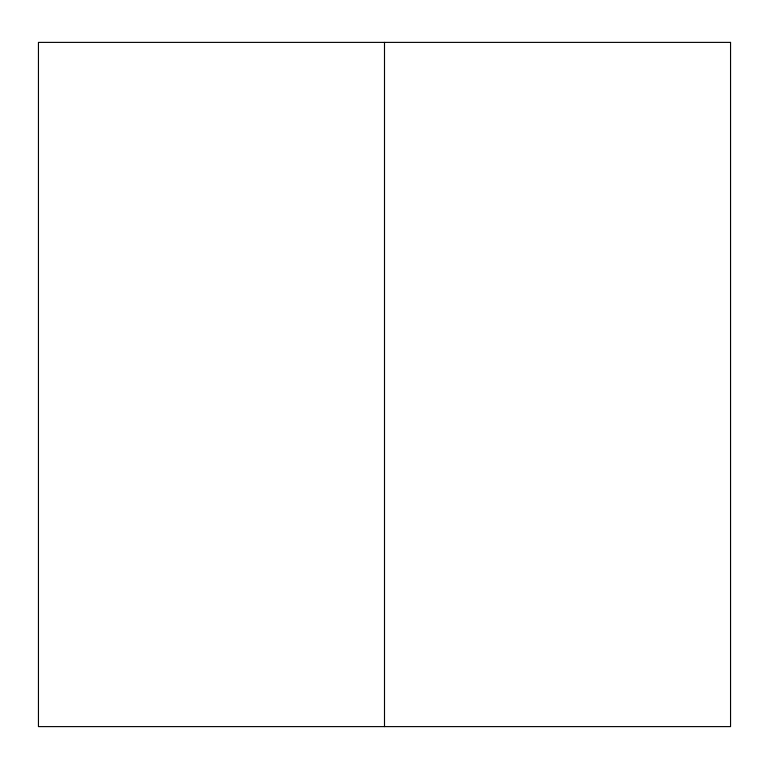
<?xml version="1.0" encoding="UTF-8"?>
<svg xmlns="http://www.w3.org/2000/svg" width="769" height="769" viewBox="0 0 769 769"><rect width="100%" height="100%" fill="white"/><g stroke="black" fill="none" stroke-linecap="round" stroke-linejoin="round"><path stroke-width="1.15" d="M384.5 42.391L384.5 726.609M730.55 42.391L38.45 42.391L38.45 726.609L730.55 726.609L730.55 42.391"/></g></svg>
